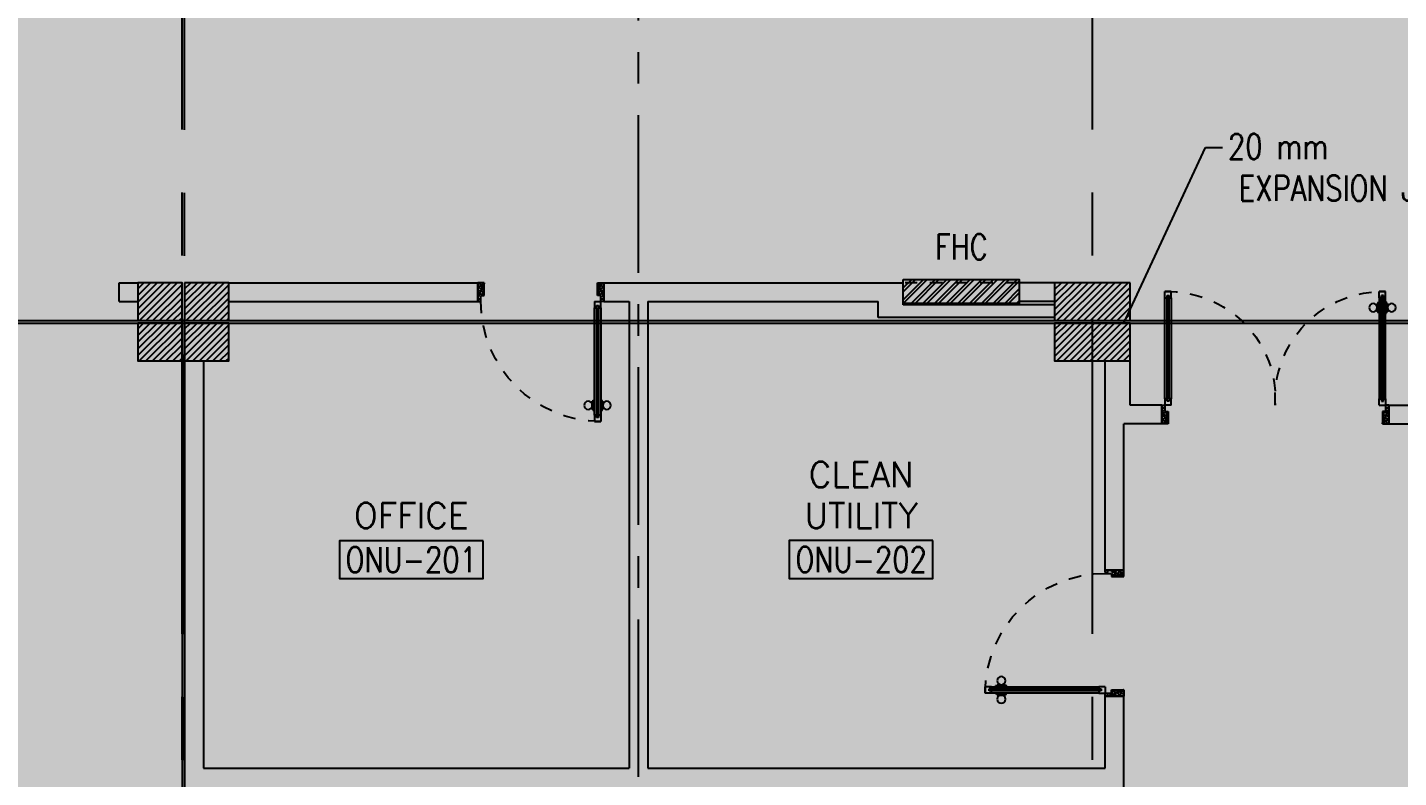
# Model space of a CAD drawing. Extents: x 88852.7 to 88945.7, y 39921.6 to 40001.1.
# Drawn here: x 88859.52 to 88870.4, y 39952.47 to 39958.42 of the extents above; entities that cross this region are included whole.
import ezdxf
from ezdxf.enums import TextEntityAlignment as Align

# ---------------------------------------------------------------- set-up
doc = ezdxf.new("R2010")
doc.units = 0
doc.header["$MEASUREMENT"] = 0
for name, pattern in [('CENTER', [2, 1.25, -0.25, 0.25, -0.25]), ('CENTER2', [1.125, 0.75, -0.125, 0.125, -0.125]), ('CENTERX2', [4, 2.5, -0.5, 0.5, -0.5]), ('HIDDEN', [0.375, 0.25, -0.125])]:
    doc.linetypes.add(name, pattern=pattern)
for name, color, linetype in [('AXES', 11, 'CENTERX2'), ('AXES1', 11, 'CENTER'), ('COL', 2, 'CONTINUOUS'), ('DOOR', 7, 'CONTINUOUS'), ('EJ', 9, 'CONTINUOUS'), ('ELEV', 2, 'CONTINUOUS'), ('FHC', 4, 'CONTINUOUS'), ('HAT', 8, 'CONTINUOUS'), ('RM-BOX', 4, 'CONTINUOUS'), ('RM-NAME', 2, 'CONTINUOUS'), ('RM-NO', 2, 'CONTINUOUS'), ('WALL', 2, 'CONTINUOUS')]:
    doc.layers.add(name, color=color, linetype=linetype)
doc.styles.add('ROMANS', font='ROMANS.shx', dxfattribs={"width": 0.6})
doc.dimstyles.new('DIM-OUT', dxfattribs={"dimscale": 0, "dimtxt": 0.24, "dimasz": 0.08, "dimexe": 0.02, "dimexo": 0.02, "dimgap": 0.05, "dimtad": 1, "dimdec": 0, "dimlfac": 1000, "dimzin": 0, "dimdsep": 46, "dimtxsty": 'ROMANS', "dimblk1": 'ARCHTICK', "dimblk2": 'ARCHTICK', "dimsah": 1, "dimcen": 0.01, "dimdle": 0.08, "dimclrd": 4, "dimclre": 4, "dimclrt": 2, "dimadec": 0, "dimazin": 0, "dimtp": 2, "dimtm": 2, "dimtfac": 0.1142857142857143, "dimtdec": 0, "dimtix": 1, "dimtmove": 2, "dimatfit": 3, "dimldrblk": 'ARCHTICK', "dimfxl": 0, "dimtolj": 1, "dimtzin": 0, "dimarcsym": 0})

# ---------------------------------------------------------------- blocks, each defined once
blk = doc.blocks.new('RM1')
at = {"layer": 'RM-BOX'}
blk.add_lwpolyline([(569.8908462408872, -200), (-569.890846240829, -200), (-569.8908462407999, -500), (569.8908462407999, -500)], close=True, dxfattribs=at)
at = {"layer": 'RM-NAME', "style": 'ROMANS'}
for tag, p in [('ROOMNAME1', (-5.820766091346741e-11, 323.8095238095266)), ('ROOMNAME2', (0, 0))]:
    blk.add_attdef(tag, text='', height=200, dxfattribs=at).set_placement(p, align=Align.MIDDLE)
at = {"layer": 'RM-NO', "style": 'ROMANS', "width": 0.8}
blk.add_attdef('ROOMNO', text='', height=200, dxfattribs=at).set_placement((0, -350), align=Align.MIDDLE)
blk = doc.blocks.new('C7')
at = {"layer": 'HAT'}
h = blk.add_hatch(dxfattribs=at)
h.set_pattern_fill('ANSI31', color=256, scale=300, style=0)
h.set_pattern_definition([(45, (-248876.1822811714, -51411.00533739352), (-26.51650429449553, 26.51650429449553), [])])
h.paths.add_polyline_path([(350.0000000000291, 299.9999999999709), (250.0000000001455, 299.9999999999709), (-5.820766091346741e-11, 300), (0, 0), (350, -7.275957614183426e-12)])
at = {"layer": 'COL'}
blk.add_lwpolyline([(-2.91038304567337e-11, 300), (-5.820766091346741e-11, 0), (350, 0), (350.0000000000291, 300)], close=True, dxfattribs=at)
blk = doc.blocks.new('C5')
at = {"layer": 'HAT', "linetype": 'ByBlock'}
h = blk.add_hatch(dxfattribs=at)
h.set_pattern_fill('ANSI31', color=256, scale=300, style=0)
h.set_pattern_definition([(45, (-223356.1822811712, -51411.00533739349), (-26.51650429449553, 26.51650429449553), [])])
h.paths.add_polyline_path([(300.0000000001455, 300.0000000000218), (0, 300.0000000000146), (0, 1.455191522836685e-11), (300.0000000001164, 3.637978807091713e-11)])
h.paths.add_polyline_path([(599.9999999999709, 300.0000000000073), (300.0000000001455, 300.0000000000073), (300.0000000000873, 4.365574568510056e-11), (600, 6.548361852765083e-11)])
at = {"layer": 'COL'}
blk.add_lwpolyline([(600, 300.0000000000509), (0, 300.0000000000218), (0, 2.91038304567337e-11), (600, 5.820766091346741e-11)], close=True, dxfattribs=at)
blk = doc.blocks.new('D1000')
at = {"layer": 'DOOR', "color": 7, "linetype": 'ByBlock'}
for p, q in [((0, 0), (-150, 0)), ((-150, 0), (-150, -25)), ((-150, 0), (0, 0)), ((0, -50), (-113.7099299924448, 0)), ((0, -50), (-40.1457343158545, 0)), ((0, -50), (0, 0)), ((-1049.994220409368, -25.1743907785567), (-1099.994220409368, -25.1743907785567)), ((-1099.994220409368, -75.1743907785567), (-1099.994220409368, -25.1743907785567)), ((-1099.994220409368, -25.1743907785567), (-1099.994220409368, -75.1743907785567)), ((-1049.994220409368, -75.1743907785567), (-1099.994220409397, -75.17439077803283)), ((-1049.994220409368, -42.1743907785276), (-1069.994220409368, -42.1743907785276)), ((-1069.994220409368, -42.1743907785567), (-1069.994220409368, -58.1743907785567)), ((-1049.994220409368, -58.1743907785567), (-1069.994220409368, -58.1743907785567)), ((-1049.994220409368, -25.1743907785567), (-1049.994220409368, -42.1743907785276)), ((-1049.994220409368, -58.1743907785567), (-1049.994220409368, -75.1743907785567)), ((-927.6366776307696, -17.97439077851595), (-1017.63667763077, -17.97439077851595)), ((-1017.63667763077, -25.1743907785567), (-1017.63667763077, -17.97439077851595)), ((-1017.63667763077, -75.1743907785567), (-1017.63667763077, -82.37439077859744)), ((-927.6366776307696, -82.37439077859744), (-1017.63667763077, -82.37439077859744)), ((-1005.036677630764, -8.974390778515954), (-940.2366776307754, -8.974390778515954)), ((-1005.036677630764, -17.97439077851595), (-1005.036677630764, -8.974390778515954)), ((-1005.036677630764, -17.97439077851595), (-940.2366776307754, -17.97439077851595)), ((-1005.036677630764, -82.37439077859744), (-940.2366776307754, -82.37439077859744)), ((-1005.036677630764, -82.37439077859744), (-1005.036677630764, -91.37439077859744)), ((-1005.036677630764, -91.37439077859744), (-940.2366776307754, -91.37439077859744)), ((-940.2366776307754, -17.97439077851595), (-940.2366776307754, -8.974390778515954)), ((-940.2366776307754, -82.37439077859744), (-940.2366776307754, -91.37439077859744)), ((-927.6366776307696, -25.1743907785567), (-927.6366776307696, -17.97439077851595)), ((-927.6366776307696, -75.1743907785567), (-927.6366776307696, -82.37439077859744)), ((-200, -42), (-200, -25)), ((-200, -25), (-150, -25)), ((-180, -42), (-200, -42)), ((-200, -75), (-200, -58)), ((-200, -58), (-180, -58)), ((-150, -75), (-200, -75)), ((-180, -58), (-180, -42)), ((-150, -75), (-150, -25)), ((-150, -25), (-100, -25)), ((-100, -25), (-100, -50)), ((0, -50), (-100, -36.64271395650576)), ((-100, -50), (0, -50)), ((-150, -975), (-100, -975)), ((-150, -1000), (-150, -975)), ((0, -950), (-113.7099299924448, -1000)), ((-100, -975), (-100, -950)), ((0, -950), (-100, -963.3572860434942)), ((-100, -950), (0, -950)), ((0, -950), (-40.1457343158545, -1000)), ((0, -950), (0, -1000)), ((-150, -1000), (0, -1000)), ((0, -1000), (-150, -1000))]:
    blk.add_line(p, q, dxfattribs=at)
at = {"layer": 'DOOR', "linetype": 'ByBlock'}
for p, q in [((-200, -25), (-1049.994220409368, -25.1743907785567)), ((-200, -42), (-1049.994220409368, -42.1743907785276)), ((-200, -58), (-1049.994220409368, -58.1743907785567)), ((-1049.994220409368, -75.1743907785567), (-200, -75))]:
    blk.add_line(p, q, dxfattribs=at)
at = {"layer": 'DOOR', "color": 7, "linetype": 'ByBlock'}
for centre in [(-972.6366776307696, 23.35655343646067), (-972.6366776307696, -123.7053349935159)]:
    blk.add_circle(centre, 32.39999999998526, dxfattribs=at)
for centre, radius, start, end in [((0, -50), 134.4019578127773, 158.1598493927677, 169.2800236452233), ((0, -50), 74.40195781277725, 137.7764264164989, 180), ((0, -50), 54.40195781277725, 113.2073828916783, 180), ((0, -50), 154.4019578127773, 161.1052885493303, 166.2857707774695), ((0, -50), 114.4019578127773, 154.0838418822192, 167.37742587102), ((0, -50), 94.40195781277725, 148.0181880332501, 180), ((0, -50), 34.40195781277725, 90, 180), ((0, -50), 14.40195781277725, 90, 180), ((0, -950), 134.4019578127773, 190.7199763547767, 201.8401506072323), ((0, -950), 94.40195781277725, 180, 211.9818119667498), ((0, -950), 74.40195781277725, 180, 222.2235735835011), ((0, -950), 54.40195781277725, 180, 246.7926171083217), ((0, -950), 34.40195781277725, 180, 270), ((0, -950), 14.40195781277725, 180, 270), ((0, -950), 154.4019578127773, 193.7142292225305, 198.8947114506697)]:
    blk.add_arc(centre, radius, start, end, dxfattribs=at)
at = {"layer": 'DOOR', "linetype": 'HIDDEN', "ltscale": 0.5}
blk.add_arc((-149.4480923587253, -24.45375900973158), 950.5464012146837, 180.0434372933824, 269.9667328389054, dxfattribs=at)
blk = doc.blocks.new('A$C272A55A0')
at = {"layer": 'DOOR', "color": 0, "linetype": 'ByBlock'}
for p, q in [((-0.0001203324354719371, 900.3541752648598), (-0.0001203324500238523, 1050.354175264831)), ((49.99987966756453, 1050.354175264918), (-0.0001203324354719371, 1050.354175264918)), ((49.99987966756453, 950.354175264918), (49.99987966756453, 1050.354175264918)), ((1749.999879667535, 950.354175264918), (1749.999879667535, 1050.354175264918)), ((1749.999879667535, 1050.354175264918), (1799.999879667535, 1050.354175264918)), ((1799.999879667535, 1050.354175264918), (1799.999879667535, 900.354175264918)), ((-0.0001203324354719371, 900.354175264918), (24.99987966756453, 900.354175264918)), ((24.99987966756453, 950.354175264918), (49.99987966756453, 950.354175264918)), ((24.99987966756453, 900.354175264918), (24.99987966756453, 950.354175264918)), ((74.99987966756453, 900.354175264918), (24.99987966756453, 900.354175264918)), ((24.99987966756453, 850.354175264918), (24.99987966756453, 900.354175264918)), ((57.99987966756453, 870.354175264918), (41.99987966756453, 870.354175264918)), ((41.99987966756453, 870.354175264918), (41.99987966756453, 850.354175264918)), ((57.99987966756453, 850.354175264918), (57.99987966756453, 870.354175264918)), ((74.99987966756453, 900.354175264918), (74.99987966756453, 850.354175264918)), ((1724.999879667535, 900.354175264918), (1774.999879667535, 900.354175264918)), ((1724.999879667535, 900.354175264918), (1724.999879667535, 850.354175264918)), ((1741.999879667535, 870.354175264918), (1757.999879667535, 870.354175264918)), ((1741.999879667535, 850.354175264918), (1741.999879667535, 870.354175264918)), ((1774.999879667535, 950.354175264918), (1749.999879667535, 950.354175264918)), ((1757.999879667535, 870.354175264918), (1757.999879667535, 850.354175264918)), ((1774.999879667535, 900.354175264918), (1774.999879667535, 950.354175264918)), ((1799.999879667535, 900.354175264918), (1774.999879667535, 900.354175264918)), ((1774.999879667535, 850.354175264918), (1774.999879667535, 900.354175264918)), ((41.99987966756453, 850.354175264918), (24.99987966756453, 850.354175264918)), ((74.99987966756453, 850.354175264918), (57.99987966756453, 850.354175264918)), ((1724.999879667535, 850.354175264918), (1741.999879667535, 850.354175264918)), ((1757.999879667535, 850.354175264918), (1774.999879667535, 850.354175264918)), ((1717.799879667495, 160.1117180435103), (1708.799879667495, 160.1117180435103)), ((1708.799879667495, 95.31171804352198), (1708.799879667495, 160.1117180435103)), ((1724.999879667535, 172.7117180435162), (1717.799879667495, 172.7117180435162)), ((1717.799879667495, 172.7117180435162), (1717.799879667495, 82.71171804351616)), ((1717.799879667495, 95.31171804352198), (1717.799879667495, 160.1117180435103)), ((1774.999879667535, 172.7117180435162), (1782.199879667576, 172.7117180435162)), ((1782.199879667576, 172.7117180435162), (1782.199879667576, 82.71171804351616)), ((1782.199879667576, 160.1117180435103), (1791.199879667576, 160.1117180435103)), ((1782.199879667576, 95.31171804352198), (1782.199879667576, 160.1117180435103)), ((1791.199879667576, 95.31171804352198), (1791.199879667576, 160.1117180435103)), ((24.99987966756453, 50.35417526491801), (41.99987966753542, 50.35417526491801)), ((24.99987966756453, 50.35417526491801), (24.99987966756453, 0.3541752649180125)), ((24.99987966756453, 0.3541752649180125), (74.99987966756453, 0.3541752649180125)), ((74.99987966756453, 0.3541752649180125), (24.99987966756453, 0.3541752649180125)), ((41.99987966753542, 50.35417526491801), (41.99987966753542, 30.35417526491801)), ((41.99987966756453, 30.35417526491801), (57.99987966756453, 30.35417526491801)), ((57.99987966756453, 50.35417526491801), (74.99987966756453, 50.35417526491801)), ((57.99987966756453, 50.35417526491801), (57.99987966756453, 30.35417526491801)), ((74.99987966756453, 50.35417526491801), (74.99987966704066, 0.3541752648889087)), ((1717.799879667495, 95.31171804352198), (1708.799879667495, 95.31171804352198)), ((1724.999879667535, 82.71171804351616), (1717.799879667495, 82.71171804351616)), ((1741.999879667535, 50.35417526491801), (1724.999879667535, 50.35417526491801)), ((1724.999879667535, 50.35417526491801), (1724.999879668059, 0.3541752648889087)), ((1774.999879667535, 0.3541752649180125), (1724.999879667535, 0.3541752649180125)), ((1724.999879667535, 0.3541752649180125), (1774.999879667535, 0.3541752649180125)), ((1741.999879667535, 50.35417526491801), (1741.999879667535, 30.35417526491801)), ((1757.999879667535, 30.35417526491801), (1741.999879667535, 30.35417526491801)), ((1774.999879667535, 50.35417526491801), (1757.999879667565, 50.35417526491801)), ((1757.999879667565, 50.35417526491801), (1757.999879667565, 30.35417526491801)), ((1774.999879667535, 82.71171804351616), (1782.199879667576, 82.71171804351616)), ((1774.999879667535, 50.35417526491801), (1774.999879667535, 0.3541752649180125)), ((1782.199879667576, 95.31171804352198), (1791.199879667576, 95.31171804352198))]:
    blk.add_line(p, q, dxfattribs=at)
at = {"layer": 'DOOR', "color": 9, "linetype": 'ByBlock'}
for p, q in [((49.99987966756453, 1050.354175264918), (-0.0001203324354719371, 1010.208440949064)), ((49.99987966756453, 1050.354175264918), (-0.0001203324354719371, 936.6442452724732)), ((49.99987966756453, 1050.354175264918), (36.64259362407029, 950.354175264918)), ((1749.999879667535, 1050.354175264918), (1799.999879667535, 1010.208440949064)), ((1749.999879667535, 1050.354175264918), (1799.999879667535, 936.6442452724732)), ((1749.999879667535, 1050.354175264918), (1763.35716571103, 950.354175264918))]:
    blk.add_line(p, q, dxfattribs=at)
at = {"layer": 'DOOR', "linetype": 'ByBlock'}
for p, q in [((24.99987966756453, 850.354175264918), (24.99987966756453, 50.35417526491801)), ((41.99987966756453, 850.354175264918), (41.99987966753542, 50.35417526491801)), ((57.99987966756453, 850.354175264918), (57.99987966756453, 50.35417526491801)), ((74.99987966756453, 50.35417526491801), (74.99987966756453, 850.354175264918)), ((1724.999879667535, 50.35417526491801), (1724.999879667535, 850.354175264918)), ((1741.999879667535, 850.354175264918), (1741.999879667535, 50.35417526491801)), ((1757.999879667535, 850.354175264918), (1757.999879667565, 50.35417526491801)), ((1774.999879667535, 850.354175264918), (1774.999879667535, 50.35417526491801))]:
    blk.add_line(p, q, dxfattribs=at)
at = {"layer": 'DOOR', "color": 0, "linetype": 'ByBlock'}
for centre in [(1676.468935452576, 127.7117180435162), (1823.530823882553, 127.7117180435162)]:
    blk.add_circle(centre, 32.39999999998526, dxfattribs=at)
at = {"layer": 'DOOR', "color": 9, "linetype": 'ByBlock'}
for centre, radius, start, end in [((49.99987966756453, 1050.354175264918), 54.40195781277725, 203.2073828919769, 270), ((49.99987966756453, 1050.354175264918), 74.40195781277725, 227.7764264168309, 270), ((49.99987966756453, 1050.354175264918), 34.40195781277725, 180, 270), ((49.99987966756453, 1050.354175264918), 14.40195781277725, 180, 270), ((1749.999879667535, 1050.354175264918), 14.40195781277725, 270, 0), ((1749.999879667535, 1050.354175264918), 34.40195781277725, 270, 0), ((1749.999879667535, 1050.354175264918), 54.40195781277725, 270, 336.7926171080232), ((1749.999879667535, 1050.354175264918), 74.40195781277725, 270, 312.2235735831691), ((49.99987966756453, 1050.354175264918), 94.40195781277725, 238.0181880330829, 270), ((49.99987966756453, 1050.354175264918), 114.4019578127773, 244.083841882062, 257.3774258712915), ((49.99987966756453, 1050.354175264918), 134.4019578127773, 248.1598493930308, 259.2800236451595), ((49.99987966756453, 1050.354175264918), 154.4019578127773, 251.1052885492919, 256.2857707775486), ((1749.999879667535, 1050.354175264918), 94.40195781277725, 270, 301.9818119669171), ((1749.999879667535, 1050.354175264918), 114.4019578127773, 282.6225741287084, 295.916158117938), ((1749.999879667535, 1050.354175264918), 134.4019578127773, 280.7199763548405, 291.8401506069692), ((1749.999879667535, 1050.354175264918), 154.4019578127773, 283.7142292224514, 288.8947114507081)]:
    blk.add_arc(centre, radius, start, end, dxfattribs=at)
at = {"layer": 'DOOR', "linetype": 'HIDDEN', "ltscale": 0.5}
for centre, radius, start, end in [((49.99987966756453, 851.395841931575), 851.4087845464003, 268.3173765331032, 3.296482377102192), ((1749.999879667521, 851.3958419315459), 851.4087845463584, 176.7035176228957, 271.6826234668978)]:
    blk.add_arc(centre, radius, start, end, dxfattribs=at)
at = {"layer": 'WALL', "linetype": 'ByBlock'}
blk.add_line((1799.999879667565, 900.3541752650344), (1799.99987966755, 1050.354175265005), dxfattribs=at)

msp = doc.modelspace()

# ---------------------------------------------------------------- hatches: boundary and pattern name
at = {"layer": 'FHC', "linetype": 'ByBlock', "ltscale": 0.3}
h = msp.add_hatch(dxfattribs=at)
h.set_pattern_fill('ANSI32', color=11, scale=0.175, style=0)
h.set_pattern_definition([(45, (88634.27407616857, 39925.18355710312), (-0.04640388251536718, 0.04640388251536719), []), (45, (88634.3050120902, 39925.18355710312), (-0.04640388251536718, 0.04640388251536719), [])])
h.paths.add_polyline_path([(88867.39025844976, 39956.23456244051), (88867.39025844976, 39956.42456244052), (88866.47025844974, 39956.42456244052), (88866.47025844974, 39956.23456244051)])
h.paths.add_polyline_path([(88866.25764983655, 39955.81343871509), (88866.25764983655, 39956.23427204842), (88866.52014983656, 39956.23427204842), (88866.52014983656, 39955.81343871509)], flags=9)

# ---------------------------------------------------------------- linework, layer by layer
at = {"layer": 'AXES'}
for p, q in [((88867.97025844976, 39921.61526879654), (88867.97025844976, 40000.42794392369)), ((88860.75025844976, 39921.61526879654), (88860.75025844976, 40000.07794392369)), ((88860.77025844975, 39921.61321882585), (88860.77025844975, 40000.07589395298)), ((88853.78860656462, 39956.09956244052), (88876.97025844976, 39956.09956244052)), ((88853.78860656462, 39956.07956244052), (88876.97025844976, 39956.07956244052))]:
    msp.add_line(p, q, dxfattribs=at)
at = {"layer": 'AXES1'}
msp.add_line((88864.37025844975, 39928.47956244052), (88864.37025844975, 39987.29956244052), dxfattribs=at)
at = {"layer": 'EJ', "color": 8}
for p, q in [((88859.925329393, 39956.09956244052), (88935.46025844975, 39956.09956244052)), ((88859.925329393, 39956.07956244052), (88935.46025844975, 39956.07956244052))]:
    msp.add_line(p, q, dxfattribs=at)
at = {"layer": 'EJ'}
msp.add_line((88860.75025844976, 39955.82956244052), (88860.75025844976, 39950.42956244052), dxfattribs=at)
at = {"layer": 'ELEV', "linetype": 'CENTER2', "const_width": 0.12}
msp.add_lwpolyline([(88859.86377698214, 39926.16044521374), (88859.86377698214, 39989.69956244052)], dxfattribs=at)
at = {"layer": 'FHC', "color": 250, "linetype": 'HIDDEN', "ltscale": 0.25}
msp.add_line((88867.38055293771, 39956.39956244052), (88866.4859018358, 39956.39956244052), dxfattribs=at)
at = {"layer": 'FHC', "linetype": 'ByBlock', "ltscale": 0.3}
msp.add_lwpolyline([(88866.47025844974, 39956.42456244052), (88867.39025844976, 39956.42456244052), (88867.39025844976, 39956.23456244051), (88866.47025844974, 39956.23456244051)], close=True, dxfattribs=at)
at = {"layer": 'WALL'}
for p, q in [((88860.2502671382, 39956.24956244052), (88860.25026808721, 39956.39956244051)), ((88860.25026808721, 39956.39956244052), (88860.40025844975, 39956.39956244052)), ((88861.12025844975, 39956.39956244052), (88863.09525844976, 39956.39956244052)), ((88863.09525844976, 39956.39956244052), (88863.09525844976, 39956.24956244052)), ((88864.09525844976, 39956.39956244052), (88866.47025844976, 39956.39956244052)), ((88864.09525844976, 39956.39956244052), (88864.09525844976, 39956.24956244052)), ((88860.2502671382, 39956.24956244052), (88860.40025844975, 39956.24956244052)), ((88861.12025844975, 39956.24956244052), (88863.09525844976, 39956.24956244052)), ((88864.09525844976, 39956.24956244052), (88864.29525844975, 39956.24956244052)), ((88864.29525844975, 39956.24956244052), (88864.29525844975, 39952.54956244052)), ((88864.44525844975, 39956.24956244052), (88864.44525844975, 39952.54956244052)), ((88864.44525844975, 39956.24956244052), (88866.27025844975, 39956.24956244052)), ((88860.77025844975, 39955.77956244052), (88860.77025844975, 39950.42956244052)), ((88860.92025844975, 39955.77956244052), (88860.92025844975, 39952.54956244052)), ((88868.07025844975, 39954.11956244052), (88868.07025844975, 39955.77956244052)), ((88868.27025844975, 39955.42956244052), (88868.27025844975, 39955.77956244052)), ((88868.52025844975, 39955.42956244052), (88868.27025844975, 39955.42956244052)), ((88868.52025844975, 39955.27956244052), (88868.52025844975, 39955.42956244052)), ((88870.32025844975, 39955.27956244052), (88870.32025844975, 39955.42956244052)), ((88870.32025844975, 39955.42956244052), (88870.57025844975, 39955.42956244052)), ((88868.52025844975, 39955.27956244052), (88868.22025844976, 39955.27956244052)), ((88868.22025844976, 39954.11956244052), (88868.22025844976, 39955.27956244052)), ((88870.32025844975, 39955.27956244052), (88870.57025844975, 39955.27956244052)), ((88868.07025844975, 39954.11956244052), (88868.22025844976, 39954.11956244052)), ((88868.07025844975, 39953.11956244052), (88868.22025844976, 39953.11956244052)), ((88868.07025844975, 39952.54956244052), (88868.07025844975, 39953.11956244052)), ((88868.22025844976, 39952.39956244051), (88868.22025844976, 39953.11956244052)), ((88860.92025844975, 39952.54956244052), (88864.29525844975, 39952.54956244052)), ((88864.44525844975, 39952.54956244052), (88868.07025844975, 39952.54956244052))]:
    msp.add_line(p, q, dxfattribs=at)
at = {"layer": 'WALL', "linetype": 'ByBlock'}
for p, q in [((88866.47025844976, 39956.22456244052), (88866.47025844976, 39956.39956244052)), ((88867.67025844975, 39956.39956244052), (88867.39025844976, 39956.39956244052)), ((88866.27025844975, 39956.12456244052), (88866.27025844975, 39956.24956244052)), ((88867.67025844975, 39956.22456244052), (88866.47025844976, 39956.22456244052)), ((88867.67025844975, 39956.24956244052), (88867.39025844976, 39956.24956244052)), ((88867.67025844975, 39956.12456244052), (88866.27025844975, 39956.12456244052))]:
    msp.add_line(p, q, dxfattribs=at)

# ---------------------------------------------------------------- block references
at = {"layer": 'COL', "xscale": 0.001000000003841706, "yscale": 0.000999999996565748, "zscale": 0.001}
for name, p in [('C7', (88860.40025844975, 39956.09956244052)), ('C7', (88860.77025844975, 39956.09956244052)), ('C5', (88867.67025844975, 39956.09956244052)), ('C7', (88860.40025844975, 39955.77956244052)), ('C7', (88860.77025844975, 39955.77956244052)), ('C5', (88867.67025844975, 39955.77956244052))]:
    msp.add_blockref(name, p, dxfattribs=at)
at = {"layer": 'DOOR', "color": 0, "linetype": 'Continuous', "yscale": 0.000999999996565748, "zscale": 0.001}
for p, xscale, rotation in [((88864.09525844976, 39956.39956244052), -0.000999999996565748, 270), ((88868.22025844976, 39953.11956244052), -0.001000000003841706, 180)]:
    msp.add_blockref('D1000', p, dxfattribs=dict(at, xscale=xscale, rotation=rotation))
at = {"layer": 'DOOR', "color": 0, "linetype": 'ByBlock', "xscale": -0.001000000003841706, "yscale": 0.000999999996565748, "zscale": 0.001, "rotation": 180}
msp.add_blockref('A$C272A55A0', (88868.52025857008, 39956.32991661578), dxfattribs=at)
at = {"layer": 'RM-NO', "xscale": 0.001000000003841706, "yscale": 0.000999999996565748, "zscale": 0.001}
for p, values in [((88866.13566926093, 39954.55406288196), {'ROOMNO': 'ONU-202', 'ROOMNAME2': 'UTILITY', 'ROOMNAME1': 'CLEAN'}), ((88862.56759996239, 39954.55325760259), {'ROOMNO': 'ONU-201', 'ROOMNAME2': 'OFFICE'})]:
    msp.add_blockref('RM1', p, dxfattribs=at).add_auto_attribs(values)

# ---------------------------------------------------------------- texts
at = {"layer": 'EJ', "color": 4, "style": 'ROMANS', "width": 0.8}
for s, p in [('20 mm', (88869.44256730063, 39957.4810727272)), ('EXPANSION JOINT', (88870.06385435486, 39957.14998834487))]:
    msp.add_text(s, height=0.2, dxfattribs=at).set_placement(p, align=Align.MIDDLE)
at = {"layer": 'FHC', "style": 'ROMANS', "width": 0.8}
msp.add_text('FHC', height=0.2, dxfattribs=at).set_placement((88866.72241739051, 39956.58456761773))

# ---------------------------------------------------------------- leaders
at = {"layer": 'EJ'}
msp.add_leader([(88868.22025844974, 39956.07956244051), (88868.86783866741, 39957.47266978129), (88869.00104603668, 39957.47266978129)], dimstyle='DIM-OUT', override={"dimscale": 1, "dimasz": 150, "dimgap": 77}, dxfattribs=at)

doc.saveas('drawing.dxf')
